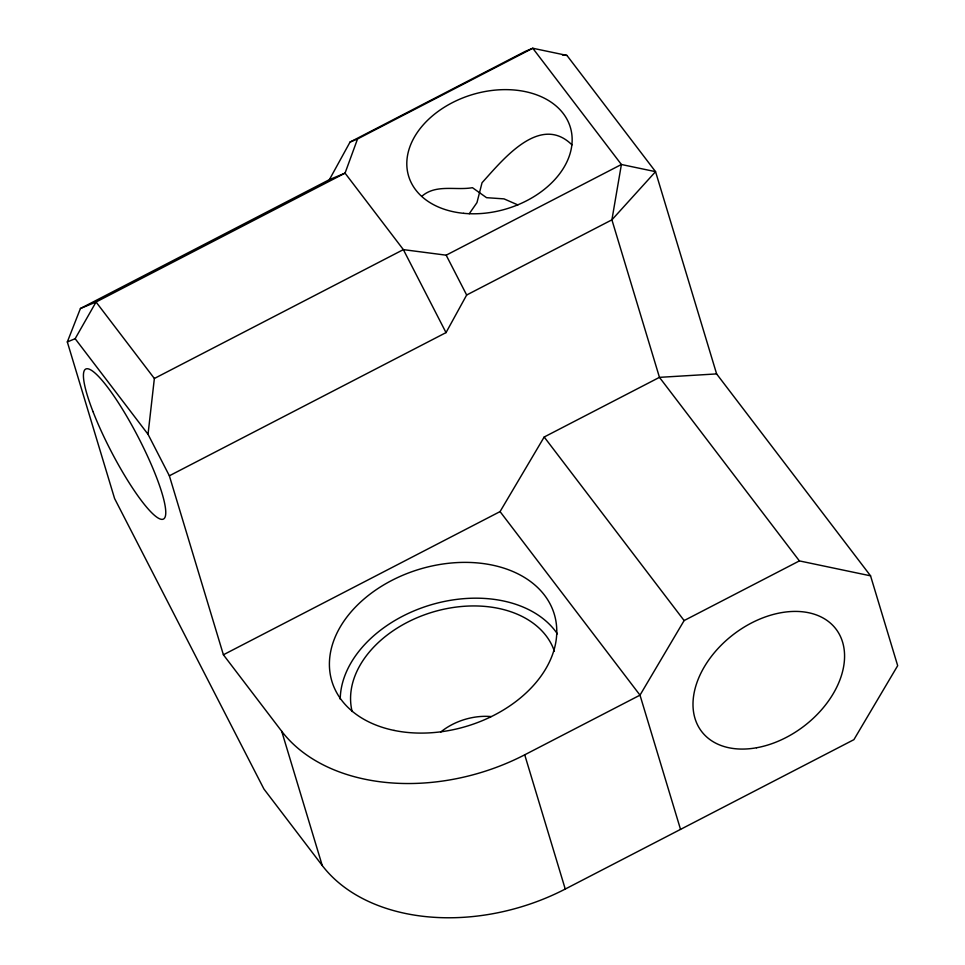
<?xml version="1.0" encoding="UTF-8"?>
<svg xmlns="http://www.w3.org/2000/svg" width="965" height="965" viewBox="0 0 965 965"><rect width="100%" height="100%" fill="white"/><g stroke="black" fill="none" stroke-linecap="round" stroke-linejoin="round"><path stroke-width="1.45" d="M322.238 865.509L281.708 731.265L223.398 654.777L169.358 475.793L148.031 434.298L154.364 378.485L96.054 302.009L80.421 308.51L67.321 341.948L114.606 498.567L263.928 789.02L322.238 865.509A184.773 130.42 -16.8 0 0 565.249 889.054L853.904 739.66L897.679 665.681L870.551 575.828L716.621 373.913L655.549 171.661L566.925 55.415L532.777 48.25L525.262 51.374L350.054 142.06L329.403 179.647L80.421 308.51M169.358 475.793L446.023 332.611L466.662 295.013L611.906 219.839L655.549 171.661L621.4 164.496L532.777 48.25L357.557 138.936L345.048 173.133L96.054 302.009L75.149 338.703L67.321 341.948M223.398 654.777L500.063 511.595L544.188 437.012L659.457 377.351L716.621 373.913M870.551 575.828L799.394 560.906L684.125 620.567L640 695.15L524.719 754.811A184.773 130.42 -16.8 0 1 281.708 731.265M469.255 213.711L476.963 202.638L482.042 182.723C502.439 160.286 539.809 113.086 571.98 144.883M422.332 195.859C436.397 184.038 455.963 190.612 472.452 187.692L486.553 197.68L504.019 198.874L517.855 204.918M154.364 378.485L403.358 249.621L446.18 255.182L621.4 164.496L611.906 219.839L659.457 377.351L799.394 560.906M350.054 142.06L357.557 138.936M329.403 179.647L345.048 173.133L403.358 249.621L446.023 332.611M562.462 54.981L566.925 55.415M544.188 437.012L684.125 620.567M500.063 511.595L640 695.15L680.53 829.393M75.149 338.703L148.031 434.298M446.18 255.182L466.662 295.013M524.719 754.811L565.249 889.054M340.223 699.215A116.138 81.977 -16.8 0 1 430.366 605.007A116.138 81.977 -16.8 0 1 557.396 633.884M352.129 711.495A105.583 74.522 -16.8 0 1 432.899 612.027A105.583 74.522 -16.8 0 1 554.405 651.254M440.655 732.085A52.785 37.261 -16.8 0 1 491.113 716.573M394.058 730.409A116.138 81.977 -16.8 0 0 556.431 624.813A116.138 81.977 -16.8 0 0 378.787 587.987A116.138 81.977 -16.8 0 0 394.058 730.409M93.002 411.609A84.462 15.283 62.6 0 0 163.181 519.17A84.462 15.283 62.6 0 0 117.525 401.404A84.462 15.283 62.6 0 0 93.002 411.609M463.695 213.325A84.462 59.625 -16.8 0 0 570.399 127.501A84.462 59.625 -16.8 0 0 434.334 114.316A84.462 59.625 -16.8 0 0 463.695 213.325M756.524 747.766A84.462 57.84 -37.3 0 0 839.671 634.898A84.462 57.84 -37.3 0 0 710.156 658.034A84.462 57.84 -37.3 0 0 756.524 747.766"/></g></svg>
